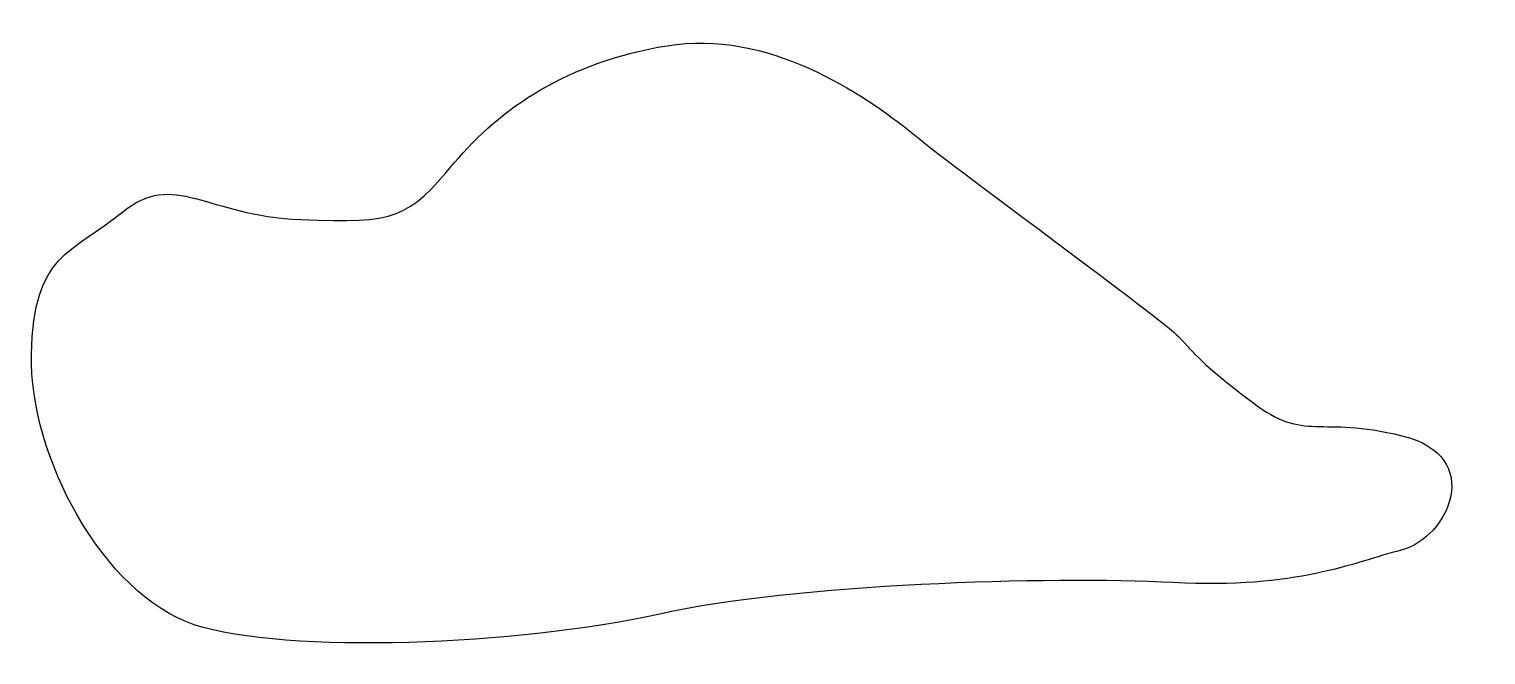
# Model space of a CAD drawing. Extents: x 82.5 to 128.2, y 138.5 to 158.1.
import ezdxf

# ---------------------------------------------------------------- set-up
doc = ezdxf.new("R2010")
doc.units = 0
doc.layers.add('LAYER_1', color=160, linetype='Continuous')

msp = doc.modelspace()

# ---------------------------------------------------------------- linework, layer by layer
at = {"layer": 'LAYER_1', "color": 7}
msp.add_open_spline([(118.538, 148.487), (117.992, 149.057), (111.77, 153.578), (110.211, 154.847), (108.651, 156.117), (105.638, 158.125), (102.509, 157.607), (99.38, 157.088), (97.291, 155.665), (95.84, 153.933), (94.39, 152.201), (94.034, 152.032), (91.037, 152.157), (88.041, 152.283), (87.073, 153.716), (85.456, 152.4), (83.838, 151.083), (82.662, 151.109), (82.592, 147.935), (82.521, 144.761), (84.835, 140.416), (87.696, 139.47), (90.557, 138.524), (97.915, 138.831), (102.23, 139.793), (106.544, 140.756), (114.489, 140.99), (118.366, 140.786), (122.243, 140.582), (124.026, 141.425), (125.505, 141.803), (126.983, 142.182), (128.158, 144.743), (125.526, 145.39), (122.894, 146.037), (122.521, 145.163), (120.844, 146.436), (119.167, 147.708), (119.084, 147.916), (118.538, 148.487)], degree=3, knots=[0, 0, 0, 0, 1, 1, 1, 2, 2, 2, 3, 3, 3, 4, 4, 4, 5, 5, 5, 6, 6, 6, 7, 7, 7, 8, 8, 8, 9, 9, 9, 10, 10, 10, 11, 11, 11, 12, 12, 12, 13, 13, 13, 13], dxfattribs=at)

doc.saveas('drawing.dxf')
